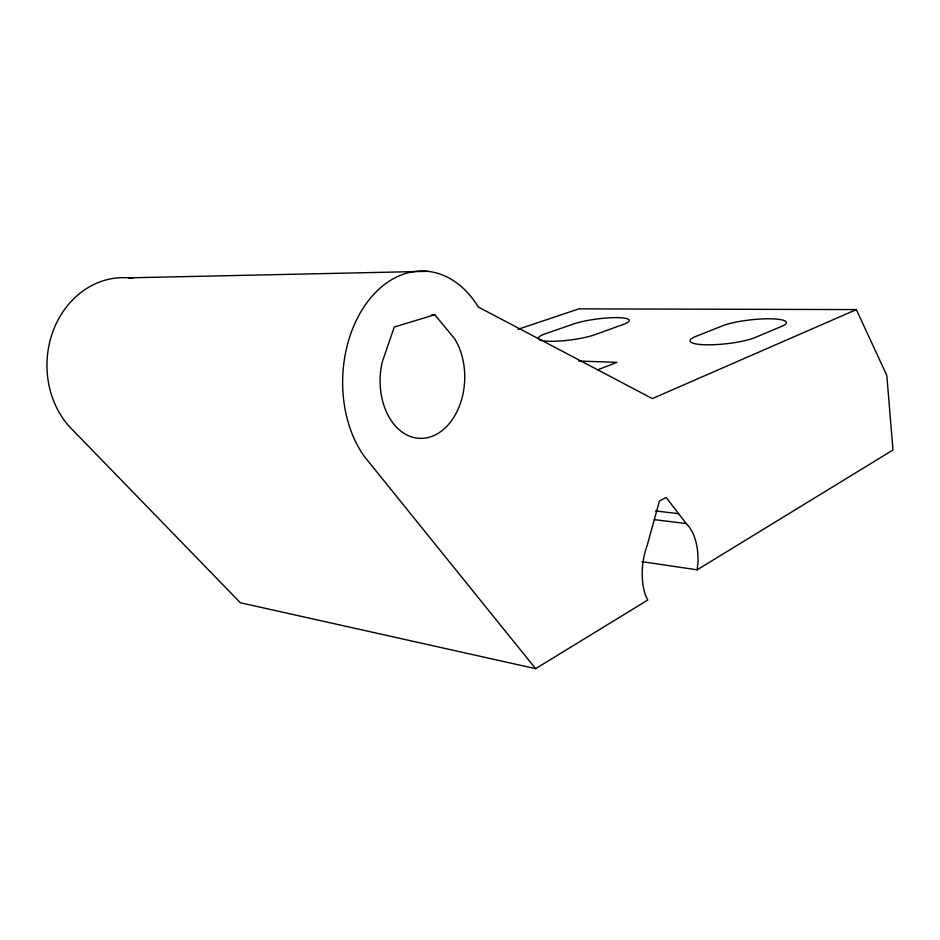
<?xml version="1.0" encoding="UTF-8"?>
<svg xmlns="http://www.w3.org/2000/svg" width="940" height="940" viewBox="0 0 940 940"><rect width="100%" height="100%" fill="white"/><g stroke="black" fill="none" stroke-linecap="round" stroke-linejoin="round"><path stroke-width="1.41" d="M641.996 561.662L697.151 569.828L697.962 562.661A48.398 27.436 -82.7 0 0 686.165 523.557L666.178 497.471L659.398 501.067L647.143 545.541A48.398 27.436 -82.7 0 0 645.251 594.585L647.719 600.072L535.612 668.669L240.37 602.752L68.761 425.938A86.586 75.306 -87.2 0 1 54.955 326.427A86.586 75.306 -87.2 0 1 132.798 278.322M697.151 569.828L893 449.99L886.796 375.389L856.34 309.589L578.934 308.861L517.928 329.317M856.34 309.589L652.348 398.584L478.366 307.075A107.783 76.657 -87.2 0 0 367.893 301.364A107.783 76.657 -87.2 0 0 364.626 456.805L535.612 668.669M597.934 369.761L616.863 362.346L578.805 361.066M434.785 314.724L394.271 327.026L382.239 362.088A59.514 42.276 -87.2 0 0 430.649 436.818A59.514 42.276 -87.2 0 0 454.466 338.541L434.785 314.724L431.86 314.7M128.627 277.841L427.665 271.331M655.474 510.937L678.586 513.663M654.463 519.655L686.165 523.557M781.645 326.368L755.325 337.437A35.426 6.768 -6.3 0 1 706.34 344.792A35.426 6.768 -6.3 0 1 695.964 336.379L722.931 325.687A34.639 6.415 -6.1 0 1 769.989 318.801A34.639 6.415 -6.1 0 1 781.645 326.368M623.091 324.523L595.243 334.581A32.089 5.722 -7.5 0 1 550.182 341.291A32.089 5.722 -7.5 0 1 545.564 333.7L573.741 323.947A31.384 5.452 -7.3 0 1 617.087 317.626A31.384 5.452 -7.3 0 1 623.091 324.523"/></g></svg>
